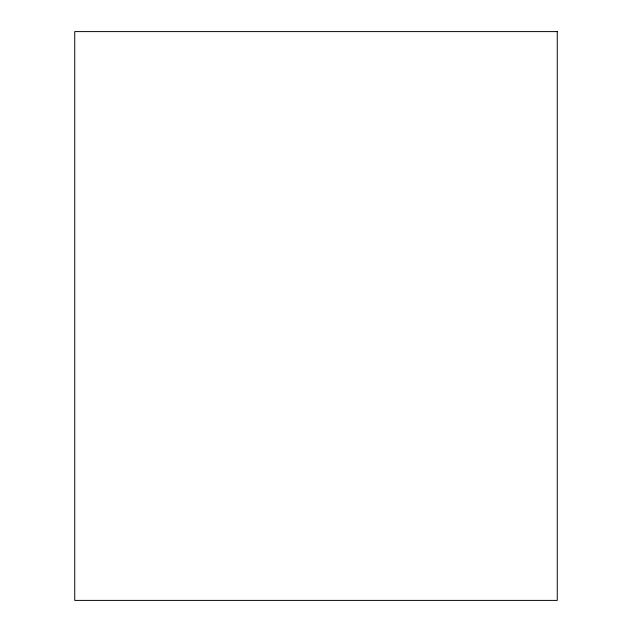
<?xml version="1.0" encoding="UTF-8"?>
<svg xmlns="http://www.w3.org/2000/svg" width="632" height="632" viewBox="0 0 632 632"><rect width="100%" height="100%" fill="white"/><g stroke="black" fill="none" stroke-linecap="round" stroke-linejoin="round"><path stroke-width="0.95" d="M557.266 31.6L74.734 31.6L74.734 600.4L557.266 600.4L557.266 31.6"/></g></svg>
